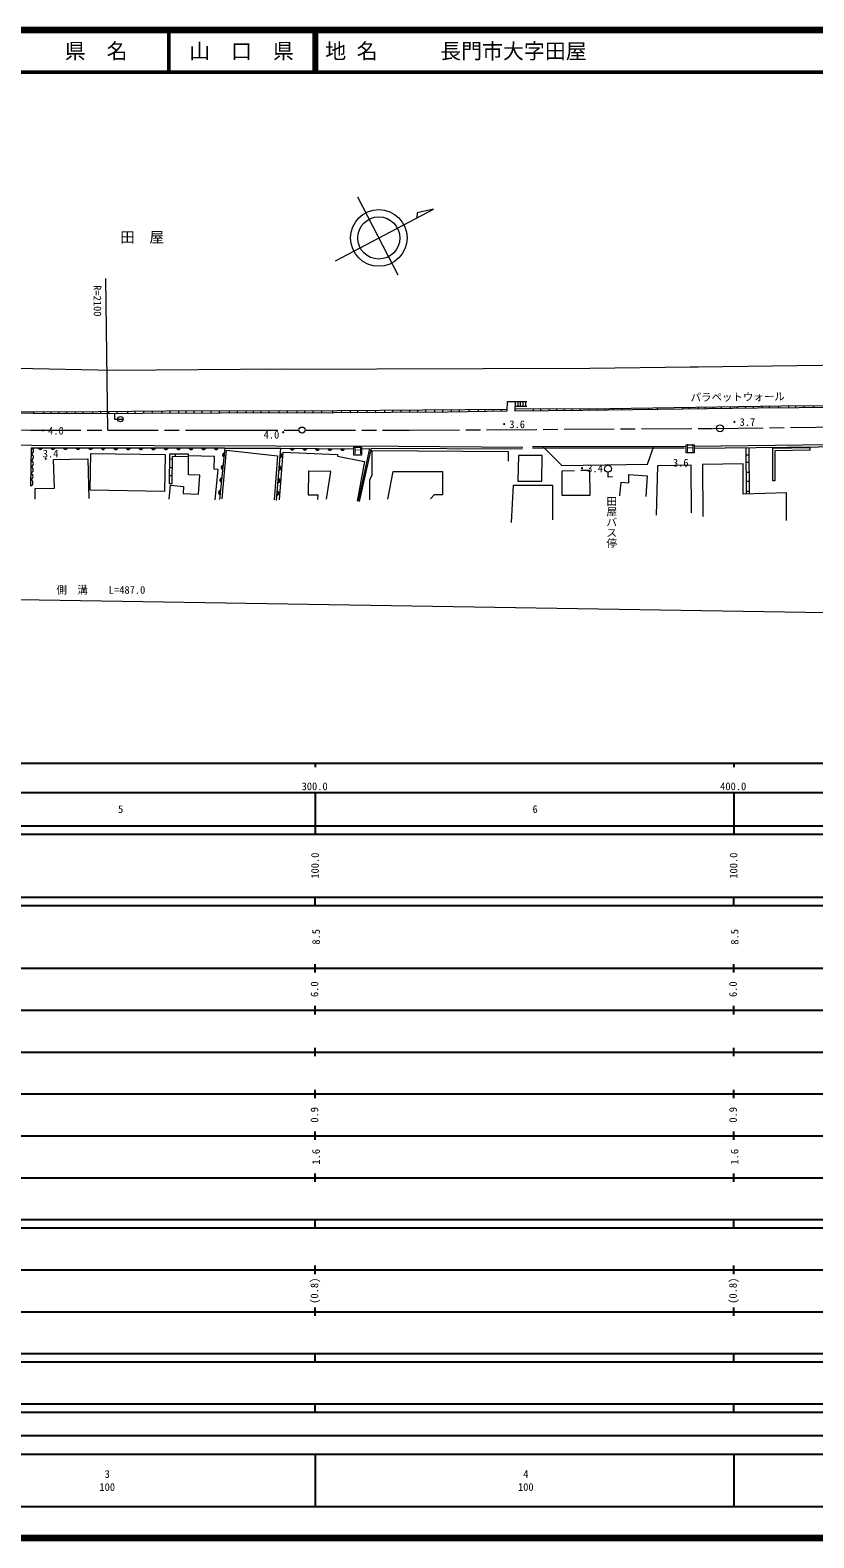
# Model space of a CAD drawing. Units: millimetres, scale not verified. Extents: x 40000 to 680000, y 20000 to 380000.
# Drawn here: x 299868 to 487116, y 20000 to 380000 of the extents above; entities that cross this region are included whole.
import ezdxf
from ezdxf.enums import TextEntityAlignment as Align

# ---------------------------------------------------------------- set-up
doc = ezdxf.new("R2010")
doc.units = ezdxf.units.MM
doc.header["$LTSCALE"] = 1000
doc.linetypes.add('CHAIN', pattern=[18.5, 12, -1.5, 3.5, -1.5])
for name, color, linetype, lineweight in [('M-BGD', 7, 'Continuous', 13), ('M-BMK', 2, 'CHAIN', 13), ('M-TTL', 2, 'Continuous', 140), ('M-TTL-BAND', 7, 'Continuous', 25), ('M-TTL-LINE', 7, 'Continuous', 50), ('M-TTL-TXT', 7, 'Continuous', 13), ('M-WORK', 1, 'Continuous', 13)]:
    doc.layers.add(name, color=color, linetype=linetype, lineweight=lineweight)
doc.styles.add('@ＭＳ ゴシック', font='')
doc.styles.add('ＭＳ ゴシック', font='')
doc.styles.get('@ＭＳ ゴシック').set_extended_font_data('@MS Gothic')
doc.styles.get('ＭＳ ゴシック').set_extended_font_data('MS Gothic')

msp = doc.modelspace()

# ---------------------------------------------------------------- linework, layer by layer
at = {"layer": 'M-BGD'}
for centre, radius in [((364830, 284509), 733), ((464701, 284939), 842)]:
    msp.add_circle(centre, radius, dxfattribs=at)
at = {"layer": 'M-BMK'}
msp.add_lwpolyline([(65086, 291803), (76029, 291624), (94212, 291614), (121296, 290581), (187907, 288465), (248132, 286152), (284149, 284787), (299966, 284510), (347082, 284520), (390438, 284494), (463036, 284920), (549584, 285905), (565265, 286135)], dxfattribs=at)
at = {"layer": 'M-TTL'}
for p, q in [((680000, 380000), (40000, 380000)), ((40000, 20000), (680000, 20000))]:
    msp.add_line(p, q, dxfattribs=at)
at = {"layer": 'M-TTL-BAND'}
for p, q in [((40000, 205000), (579000, 205000)), ((368000, 205000), (368000, 204000)), ((468000, 205000), (468000, 204000)), ((68000, 198000), (579000, 198000)), ((368000, 198000), (368000, 188000)), ((468000, 198000), (468000, 188000)), ((40000, 190000), (579000, 190000)), ((40000, 188000), (579000, 188000)), ((40000, 173000), (579000, 173000)), ((368000, 171000), (368000, 173000)), ((468000, 171000), (468000, 173000)), ((40000, 171000), (579000, 171000)), ((40000, 156000), (579000, 156000)), ((368000, 155000), (368000, 157000)), ((468000, 155000), (468000, 157000)), ((46000, 146000), (579000, 146000)), ((368000, 145000), (368000, 147000)), ((468000, 145000), (468000, 147000)), ((368000, 135000), (368000, 137000)), ((468000, 135000), (468000, 137000)), ((52000, 136000), (579000, 136000)), ((46000, 126000), (579000, 126000)), ((368000, 125000), (368000, 127000)), ((468000, 125000), (468000, 127000)), ((52000, 116000), (579000, 116000)), ((368000, 115000), (368000, 117000)), ((468000, 115000), (468000, 117000)), ((46000, 106000), (579000, 106000)), ((368000, 105000), (368000, 107000)), ((468000, 105000), (468000, 107000)), ((40000, 96000), (579000, 96000)), ((40000, 94000), (579000, 94000)), ((368000, 94000), (368000, 96000)), ((468000, 94000), (468000, 96000)), ((49000, 84000), (579000, 84000)), ((368000, 83000), (368000, 85000)), ((468000, 83000), (468000, 85000)), ((40000, 74000), (579000, 74000)), ((368000, 73000), (368000, 75000)), ((468000, 73000), (468000, 75000)), ((40000, 64000), (579000, 64000)), ((40000, 62000), (579000, 62000)), ((368000, 62000), (368000, 64000)), ((468000, 62000), (468000, 64000)), ((40000, 52000), (579000, 52000)), ((368000, 50000), (368000, 52000)), ((468000, 50000), (468000, 52000)), ((40000, 50000), (579000, 50000)), ((70805, 44406), (565903, 44406)), ((40000, 40000), (579000, 40000)), ((368000, 40000), (368000, 27500)), ((468000, 40000), (468000, 27500)), ((68000, 27500), (579000, 27500))]:
    msp.add_line(p, q, dxfattribs=at)
at = {"layer": 'M-TTL-LINE'}
for p, q in [((333000, 380000), (333000, 370000)), ((367750, 380000), (367750, 370000)), ((368250, 380000), (368250, 370000)), ((40000, 370000), (680000, 370000))]:
    msp.add_line(p, q, dxfattribs=at)
at = {"layer": 'M-WORK'}
for p, q in [((378061, 340218), (387735, 321609)), ((317894, 320721), (318327, 284514)), ((457590, 299636), (459507, 299646)), ((459507, 299646), (565474, 300893)), ((300655, 288924), (300653, 288555)), ((303048, 288911), (303046, 288532)), ((304805, 288902), (304803, 288514)), ((306614, 288892), (306612, 288496)), ((308520, 288888), (308524, 288483)), ((310651, 288909), (310655, 288492)), ((312447, 288926), (312451, 288501)), ((314734, 288949), (314738, 288511)), ((316658, 288968), (316662, 288520)), ((318621, 288987), (318625, 288529)), ((320553, 289006), (320558, 288538)), ((323118, 289032), (323122, 288549)), ((324847, 289049), (324852, 288557)), ((326935, 289070), (326940, 288567)), ((329017, 289090), (329022, 288576)), ((331314, 289113), (331319, 288587)), ((333230, 289123), (333230, 288595)), ((335327, 289125), (335328, 288605)), ((337042, 289126), (337042, 288613)), ((338971, 289128), (338971, 288622)), ((340863, 289129), (340863, 288630)), ((343018, 289131), (343019, 288640)), ((344991, 289133), (344992, 288649)), ((347402, 289134), (347402, 288654)), ((349318, 289136), (349318, 288657)), ((351388, 289138), (351388, 288661)), ((353152, 289139), (353152, 288664)), ((354945, 289140), (354946, 288667)), ((356857, 289142), (356858, 288670)), ((359289, 289144), (359290, 288674)), ((361274, 289145), (361275, 288677)), ((363586, 289147), (363587, 288681)), ((365416, 289149), (365417, 288684)), ((367423, 289150), (367423, 288688)), ((369456, 289152), (369457, 288691)), ((372106, 289154), (372106, 288696)), ((374217, 289163), (374221, 288705)), ((376357, 289183), (376361, 288716)), ((378099, 289198), (378103, 288725)), ((380344, 289219), (380349, 288736)), ((382353, 289237), (382358, 288747)), ((384515, 289257), (384519, 288758)), ((386410, 289274), (386414, 288768)), ((388400, 289292), (388404, 288778)), ((390481, 289311), (390486, 288788)), ((392437, 289329), (392442, 288798)), ((394298, 289346), (394303, 288808)), ((396507, 289366), (396512, 288819)), ((398408, 289384), (398413, 288829)), ((400474, 289402), (400479, 288852)), ((402334, 289419), (402339, 288887)), ((404660, 289441), (404665, 288930)), ((406917, 289461), (406922, 288972)), ((408497, 289476), (408502, 289002)), ((410454, 289493), (410458, 289038)), ((412403, 289511), (412407, 289074)), ((415665, 289591), (438356, 289699)), ((415727, 291308), (415726, 290164)), ((416387, 291308), (416385, 290163)), ((416974, 291307), (416972, 290162)), ((417594, 291306), (417592, 290125)), ((418205, 291305), (418203, 290160)), ((420042, 289612), (420044, 289125)), ((421773, 289620), (421775, 289139)), ((423838, 289630), (423840, 289156)), ((425596, 289639), (425598, 289171)), ((427466, 289648), (427468, 289187)), ((429285, 289656), (429287, 289202)), ((431296, 289666), (431298, 289219)), ((433393, 289676), (433395, 289243)), ((435280, 289685), (435282, 289269)), ((437144, 289694), (437145, 289294)), ((439162, 289711), (439168, 289321)), ((441212, 289741), (441218, 289348)), ((447626, 289835), (447632, 289434)), ((449653, 289864), (449659, 289461)), ((455738, 289953), (455744, 289543)), ((457279, 289975), (457285, 289563)), ((459488, 290008), (459494, 289593)), ((461124, 290032), (461130, 289615)), ((463029, 290059), (463035, 289640)), ((464945, 290087), (464951, 289666)), ((467115, 290119), (467122, 289695)), ((468725, 290143), (468731, 289716)), ((470740, 290172), (470746, 289743)), ((472619, 290199), (472625, 289769)), ((474716, 290230), (474723, 289792)), ((476454, 290255), (476460, 289807)), ((478624, 290287), (478631, 289826)), ((481049, 290308), (481052, 289848)), ((482741, 290319), (482744, 289863)), ((484747, 290331), (484750, 289881)), ((487050, 290344), (487053, 289901)), ((300027, 271175), (300212, 280301)), ((333132, 277603), (333866, 277599)), ((334625, 278251), (334631, 278752)), ((337704, 278320), (337702, 278759)), ((346636, 280200), (359793, 280182)), ((419880, 280237), (456194, 280307)), ((419896, 280554), (456449, 280674)), ((470862, 280327), (470946, 269248)), ((470875, 278570), (471593, 278576)), ((471578, 280334), (471673, 269269)), ((486252, 279722), (486241, 280380)), ((333108, 273677), (333845, 273673)), ((333120, 275538), (333855, 275533)), ((470888, 276826), (471608, 276831)), ((470906, 274487), (471628, 274492)), ((470922, 272332), (471647, 272338)), ((470941, 269900), (471668, 269906)), ((564155, 239696), (78373, 247512))]:
    msp.add_line(p, q, dxfattribs=at)
for points in [[(372817, 324920), (396226, 337279), (392366, 336409), (392224, 335166)], [(65014, 305101), (68013, 304377), (87909, 304338), (104205, 304859), (149982, 303295), (203419, 301521), (247519, 300652), (273234, 299732), (319925, 298822), (360155, 299112)], [(357231, 299091), (433586, 299271), (457590, 299636)], [(65117, 287461), (71190, 288132), (89276, 287800), (110906, 286903), (144061, 285777), (199729, 284138), (240152, 282510), (300238, 280893), (387907, 280641), (417544, 280449)], [(278309, 289367), (295732, 288949), (308166, 288884), (332301, 289123)], [(293031, 288631), (308157, 288481), (345276, 288650), (372562, 288696), (399559, 288835), (413877, 289102)], [(320028, 288535), (320042, 287098), (322058, 287116)], [(332301, 289123), (373315, 289155), (413881, 289525)], [(413877, 289102), (413900, 291311), (418503, 291304)], [(418532, 290160), (415655, 290164), (415674, 289088), (431942, 289224)], [(431942, 289224), (473650, 289782), (503165, 290044), (518158, 289999)], [(438356, 289699), (479420, 290299), (518154, 290531)], [(458494, 280648), (510155, 281270), (565156, 281588)], [(458494, 280189), (510415, 280766), (553725, 281168), (565146, 281167)], [(300212, 280301), (346413, 280242), (345093, 267969)], [(301039, 268023), (301066, 270527), (305683, 270656), (305458, 277487), (313636, 277617), (313872, 268161)], [(337702, 278759), (333139, 278749), (333096, 271779), (333835, 271786), (333869, 278260), (337705, 278213)], [(333123, 268050), (333421, 271375), (336499, 271067), (336448, 269364), (340100, 269220), (340439, 273742), (337730, 273783), (337704, 278320)], [(344091, 267825), (344784, 275107), (343812, 275155), (343927, 278221), (337704, 278320)], [(345780, 268070), (346822, 279720), (358970, 278336), (358168, 267816)], [(358765, 267711), (359793, 280182), (377200, 280051)], [(359452, 267850), (360298, 279223), (373277, 278677), (373318, 278287), (379727, 277005), (378019, 267537)], [(379069, 280063), (380913, 280104), (378245, 267522)], [(378563, 267419), (381411, 280222), (417503, 280044)], [(381037, 267843), (381015, 272658), (381548, 273801), (381602, 279625), (414112, 279414), (414092, 277116)], [(422397, 280562), (426871, 276012), (447404, 276356), (448883, 280649)], [(477293, 272399), (477306, 280215), (486241, 280380)], [(486252, 279722), (477829, 279578), (477793, 272383), (477293, 272399)], [(370664, 268025), (371692, 274618), (366367, 274680), (366321, 269078), (368568, 269063), (368537, 267939)], [(385312, 268033), (386641, 274651), (398386, 274610), (398360, 269070), (396431, 269080), (395539, 268105)], [(429957, 274740), (426927, 274679), (426915, 268944), (433707, 268995), (433620, 274822), (431455, 274874)], [(439042, 273312), (437985, 273240), (437955, 274461)], [(440772, 268772), (441070, 272063), (442886, 271929), (442946, 273914), (447255, 273545), (447009, 268665)], [(457866, 264737), (457769, 276168), (449765, 276009), (449477, 264165)], [(480616, 262921), (480565, 269524), (470215, 269227), (470188, 276432), (460540, 276266), (460624, 263882)], [(414859, 262441), (415319, 271345), (424676, 271376), (424661, 263050)]]:
    msp.add_lwpolyline(points, dxfattribs=at)
for points in [[(456625, 280988), (458494, 280988), (458494, 279036), (456625, 279036)], [(314344, 278916), (332155, 278690), (331943, 269868), (314203, 270145)], [(377200, 280449), (379069, 280449), (379069, 278497), (377200, 278497)], [(416582, 278470), (416408, 272304), (422102, 272284), (422195, 278398)]]:
    msp.add_lwpolyline(points, close=True, dxfattribs=at)
for centre, radius in [((383172, 330387), 6762), ((383172, 330387), 5038), ((321433, 287111), 625), ((437924, 275282), 821)]:
    msp.add_circle(centre, radius, dxfattribs=at)
for centre, radius, start, end in [((299806, 276505), 829, 292.20471, 65.47673), ((299837, 278026), 829, 292.20471, 65.47673), ((299868, 279547), 829, 292.20471, 65.47673), ((302312, 280411), 512, 192.60722, 347.24646), ((302312, 280411), 410, 195.85252, 344.00116), ((302312, 280411), 308, 201.38697, 338.46671), ((302312, 280411), 205, 213.21023, 326.64345), ((305312, 280407), 512, 192.60722, 347.24646), ((305312, 280407), 410, 195.85252, 344.00116), ((305312, 280407), 308, 201.38697, 338.46671), ((305312, 280407), 205, 213.21023, 326.64345), ((308312, 280403), 512, 192.60722, 347.24646), ((308312, 280403), 410, 195.85252, 344.00116), ((308312, 280403), 308, 201.38697, 338.46671), ((308312, 280403), 205, 213.21023, 326.64345), ((311312, 280399), 512, 192.60722, 347.24646), ((311312, 280399), 410, 195.85252, 344.00116), ((311312, 280399), 308, 201.38697, 338.46671), ((311312, 280399), 205, 213.21023, 326.64345), ((314312, 280395), 512, 192.60722, 347.24646), ((314312, 280395), 410, 195.85252, 344.00116), ((314312, 280395), 308, 201.38697, 338.46671), ((314312, 280395), 205, 213.21023, 326.64345), ((317312, 280391), 512, 192.60722, 347.24646), ((317312, 280391), 410, 195.85252, 344.00116), ((317312, 280391), 308, 201.38697, 338.46671), ((317312, 280391), 205, 213.21023, 326.64345), ((320312, 280388), 512, 192.60722, 347.24646), ((320312, 280388), 410, 195.85252, 344.00116), ((320312, 280388), 308, 201.38697, 338.46671), ((320312, 280388), 205, 213.21023, 326.64345), ((323312, 280384), 512, 192.60722, 347.24646), ((323312, 280384), 410, 195.85252, 344.00116), ((323312, 280384), 308, 201.38697, 338.46671), ((323312, 280384), 205, 213.21023, 326.64345), ((326312, 280380), 512, 192.60722, 347.24646), ((326312, 280380), 410, 195.85252, 344.00116), ((326312, 280380), 308, 201.38697, 338.46671), ((326312, 280380), 205, 213.21023, 326.64345), ((329312, 280376), 512, 192.60722, 347.24646), ((329312, 280376), 410, 195.85252, 344.00116), ((329312, 280376), 308, 201.38697, 338.46671), ((329312, 280376), 205, 213.21023, 326.64345), ((332312, 280372), 512, 192.60722, 347.24646), ((332312, 280372), 410, 195.85252, 344.00116), ((332312, 280372), 308, 201.38697, 338.46671), ((332312, 280372), 205, 213.21023, 326.64345), ((335312, 280368), 512, 192.60722, 347.24646), ((335312, 280368), 410, 195.85252, 344.00116), ((335312, 280368), 308, 201.38697, 338.46671), ((335312, 280368), 205, 213.21023, 326.64345), ((338312, 280365), 512, 192.60722, 347.24646), ((338312, 280365), 410, 195.85252, 344.00116), ((338312, 280365), 308, 201.38697, 338.46671), ((338312, 280365), 205, 213.21023, 326.64345), ((341312, 280361), 512, 192.60722, 347.24646), ((341312, 280361), 410, 195.85252, 344.00116), ((341312, 280361), 308, 201.38697, 338.46671), ((341312, 280361), 205, 213.21023, 326.64345), ((344312, 280357), 512, 192.60722, 347.24646), ((344312, 280357), 410, 195.85252, 344.00116), ((344312, 280357), 308, 201.38697, 338.46671), ((344312, 280357), 205, 213.21023, 326.64345), ((346346, 278567), 512, 96.54332, 251.18255), ((346346, 278567), 410, 99.78861, 247.93725), ((346346, 278567), 308, 105.32306, 242.40281), ((346346, 278567), 205, 117.14632, 230.57955), ((359536, 278441), 512, 277.97136, 72.61059), ((359536, 278441), 410, 281.21666, 69.3653), ((359536, 278441), 308, 286.75111, 63.83085), ((359536, 278441), 205, 298.57437, 52.00759), ((362497, 280274), 512, 192.24982, 346.88905), ((362497, 280274), 410, 195.49512, 343.64376), ((362497, 280274), 308, 201.02957, 338.10931), ((362497, 280274), 205, 212.85283, 326.28605), ((365497, 280252), 512, 192.24982, 346.88905), ((365497, 280252), 410, 195.49512, 343.64376), ((365497, 280252), 308, 201.02957, 338.10931), ((365497, 280252), 205, 212.85283, 326.28605), ((368497, 280229), 512, 192.24982, 346.88905), ((368497, 280229), 410, 195.49512, 343.64376), ((368497, 280229), 308, 201.02957, 338.10931), ((368497, 280229), 205, 212.85283, 326.28605), ((371497, 280207), 512, 192.24982, 346.88905), ((371497, 280207), 410, 195.49512, 343.64376), ((371497, 280207), 308, 201.02957, 338.10931), ((371497, 280207), 205, 212.85283, 326.28605), ((374497, 280184), 512, 192.24982, 346.88905), ((374497, 280184), 410, 195.49512, 343.64376), ((374497, 280184), 308, 201.02957, 338.10931), ((374497, 280184), 205, 212.85283, 326.28605), ((299745, 273463), 829, 292.20471, 65.47673), ((299776, 274984), 829, 292.20471, 65.47673), ((346025, 275585), 512, 96.54332, 251.18255), ((346025, 275585), 410, 99.78861, 247.93725), ((346025, 275585), 308, 105.32306, 242.40281), ((346025, 275585), 205, 117.14632, 230.57955), ((359290, 275451), 512, 277.97136, 72.61059), ((359290, 275451), 410, 281.21666, 69.3653), ((359290, 275451), 308, 286.75111, 63.83085), ((359290, 275451), 205, 298.57437, 52.00759), ((299714, 271942), 829, 292.20471, 65.47673), ((345384, 269619), 512, 96.54332, 251.18255), ((345384, 269619), 410, 99.78861, 247.93725), ((345704, 272602), 512, 96.54332, 251.18255), ((345704, 272602), 410, 99.78861, 247.93725), ((345704, 272602), 308, 105.32306, 242.40281), ((345704, 272602), 205, 117.14632, 230.57955), ((359044, 272461), 512, 277.97136, 72.61059), ((359044, 272461), 410, 281.21666, 69.3653), ((359044, 272461), 308, 286.75111, 63.83085), ((359044, 272461), 205, 298.57437, 52.00759), ((345384, 269619), 308, 105.32306, 242.40281), ((345384, 269619), 205, 117.14632, 230.57955), ((358797, 269471), 512, 277.97136, 72.61059), ((358797, 269471), 410, 281.21666, 69.3653), ((358797, 269471), 308, 286.75111, 63.83085), ((358797, 269471), 205, 298.57437, 52.00759)]:
    msp.add_arc(centre, radius, start, end, dxfattribs=at)

# ---------------------------------------------------------------- texts
at = {"layer": 'M-TTL-BAND', "style": 'ＭＳ ゴシック'}
for s, p in [('300.0', (367844, 199445)), ('400.0', (467844, 199445)), ('5', (321492, 194000)), ('6', (420521, 194000)), ('3', (318288, 35238)), ('4', (418288, 35238)), ('100', (318288, 32131)), ('100', (418288, 32131))]:
    msp.add_text(s, height=1833, dxfattribs=at).set_placement(p, align=Align.MIDDLE_CENTER)
for s, p in [('100.0', (367925, 180500)), ('100.0', (467925, 180500)), ('8.5', (368171, 163500)), ('8.5', (468171, 163500)), ('6.0', (367796, 151000)), ('6.0', (467796, 151000)), ('0.9', (367796, 121000)), ('0.9', (467796, 121000)), ('1.6', (368171, 111000)), ('1.6', (468171, 111000)), ('(0.8)', (367783, 79000)), ('(0.8)', (467783, 79000))]:
    msp.add_text(s, height=1833, rotation=90, dxfattribs=at).set_placement(p, align=Align.MIDDLE_CENTER)
at = {"layer": 'M-TTL-TXT', "style": 'ＭＳ ゴシック'}
for s, p in [('県\u3000名', (315625, 375000)), ('山\u3000口\u3000県', (350375, 375000))]:
    msp.add_text(s, height=3666, dxfattribs=at).set_placement(p, align=Align.MIDDLE_CENTER)
msp.add_text('地 名      長門市大字田屋', height=3666, dxfattribs=at).set_placement((370380, 375000), align=Align.MIDDLE_LEFT)
at = {"layer": 'M-WORK', "style": 'ＭＳ ゴシック'}
for s, height, p in [('田\u3000屋', 2566, (321359, 328521)), ('・4.0', 1833, (301662, 282895)), ('・3.6', 1833, (411861, 284422)), ('・3.7', 1833, (466872, 284963)), ('4.0', 1833, (355654, 281938)), ('・', 1833, (359071, 282461)), ('3.4', 1833, (302881, 277431)), ('・', 1833, (302350, 276138)), ('3.6', 1833, (453449, 275248)), ('・3.4', 1833, (430471, 273893)), ('側\u3000溝\u3000\u3000L=487.0', 1833, (306154, 244882))]:
    msp.add_text(s, height=height, dxfattribs=at).set_placement(p, align=Align.BOTTOM_LEFT)
at = {"layer": 'M-WORK'}
for s, rotation, style, p in [('R=2100', 270.486, 'ＭＳ ゴシック', (314460, 319101)), ('パラペットウォール', 0.597, 'ＭＳ ゴシック', (457678, 290829)), ('田屋バス停', 270, '@ＭＳ ゴシック', (437290, 268781))]:
    msp.add_text(s, height=1833, rotation=rotation, dxfattribs=dict(at, style=style)).set_placement(p, align=Align.BOTTOM_LEFT)
at = {"layer": 'M-WORK', "style": 'ＭＳ ゴシック'}
for p in [(457584, 278749), (378159, 278210)]:
    msp.add_text('Ｈ', height=1833, dxfattribs=at).set_placement(p, align=Align.BOTTOM_CENTER)

doc.saveas('drawing.dxf')
